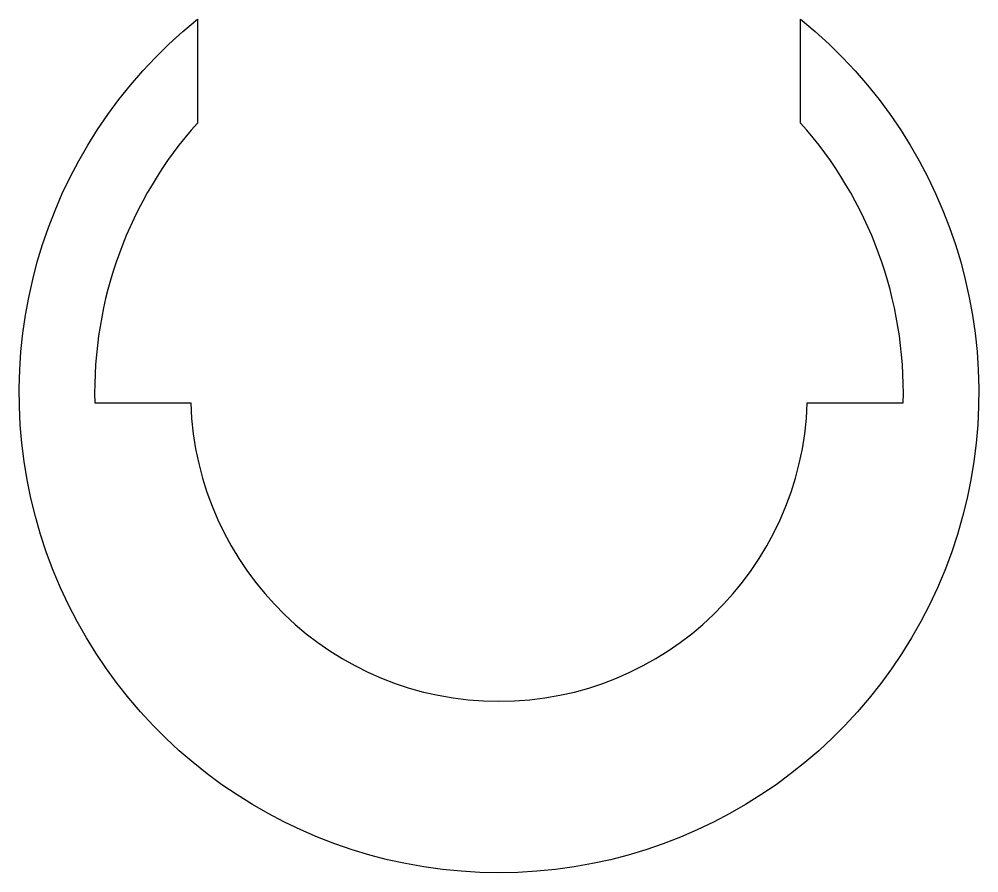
# Model space of a CAD drawing. Extents: x 158.8 to 186.8, y 215.6 to 240.5.
import ezdxf

# ---------------------------------------------------------------- set-up
doc = ezdxf.new("R2010")
doc.units = 0
doc.layers.add('ANA', color=220, linetype='CONTINUOUS')

msp = doc.modelspace()

# ---------------------------------------------------------------- linework, layer by layer
at = {"layer": 'ANA', "color": 7}
msp.add_lwpolyline([(181.573, 237.502), (181.573, 240.529, -2.828242), (163.973, 240.529), (163.973, 237.502, 0.190906), (160.977, 229.34), (163.778, 229.34, 0.967204), (181.768, 229.34), (184.569, 229.34, 0.190906)], format="xyb", close=True, dxfattribs=at)

doc.saveas('drawing.dxf')
